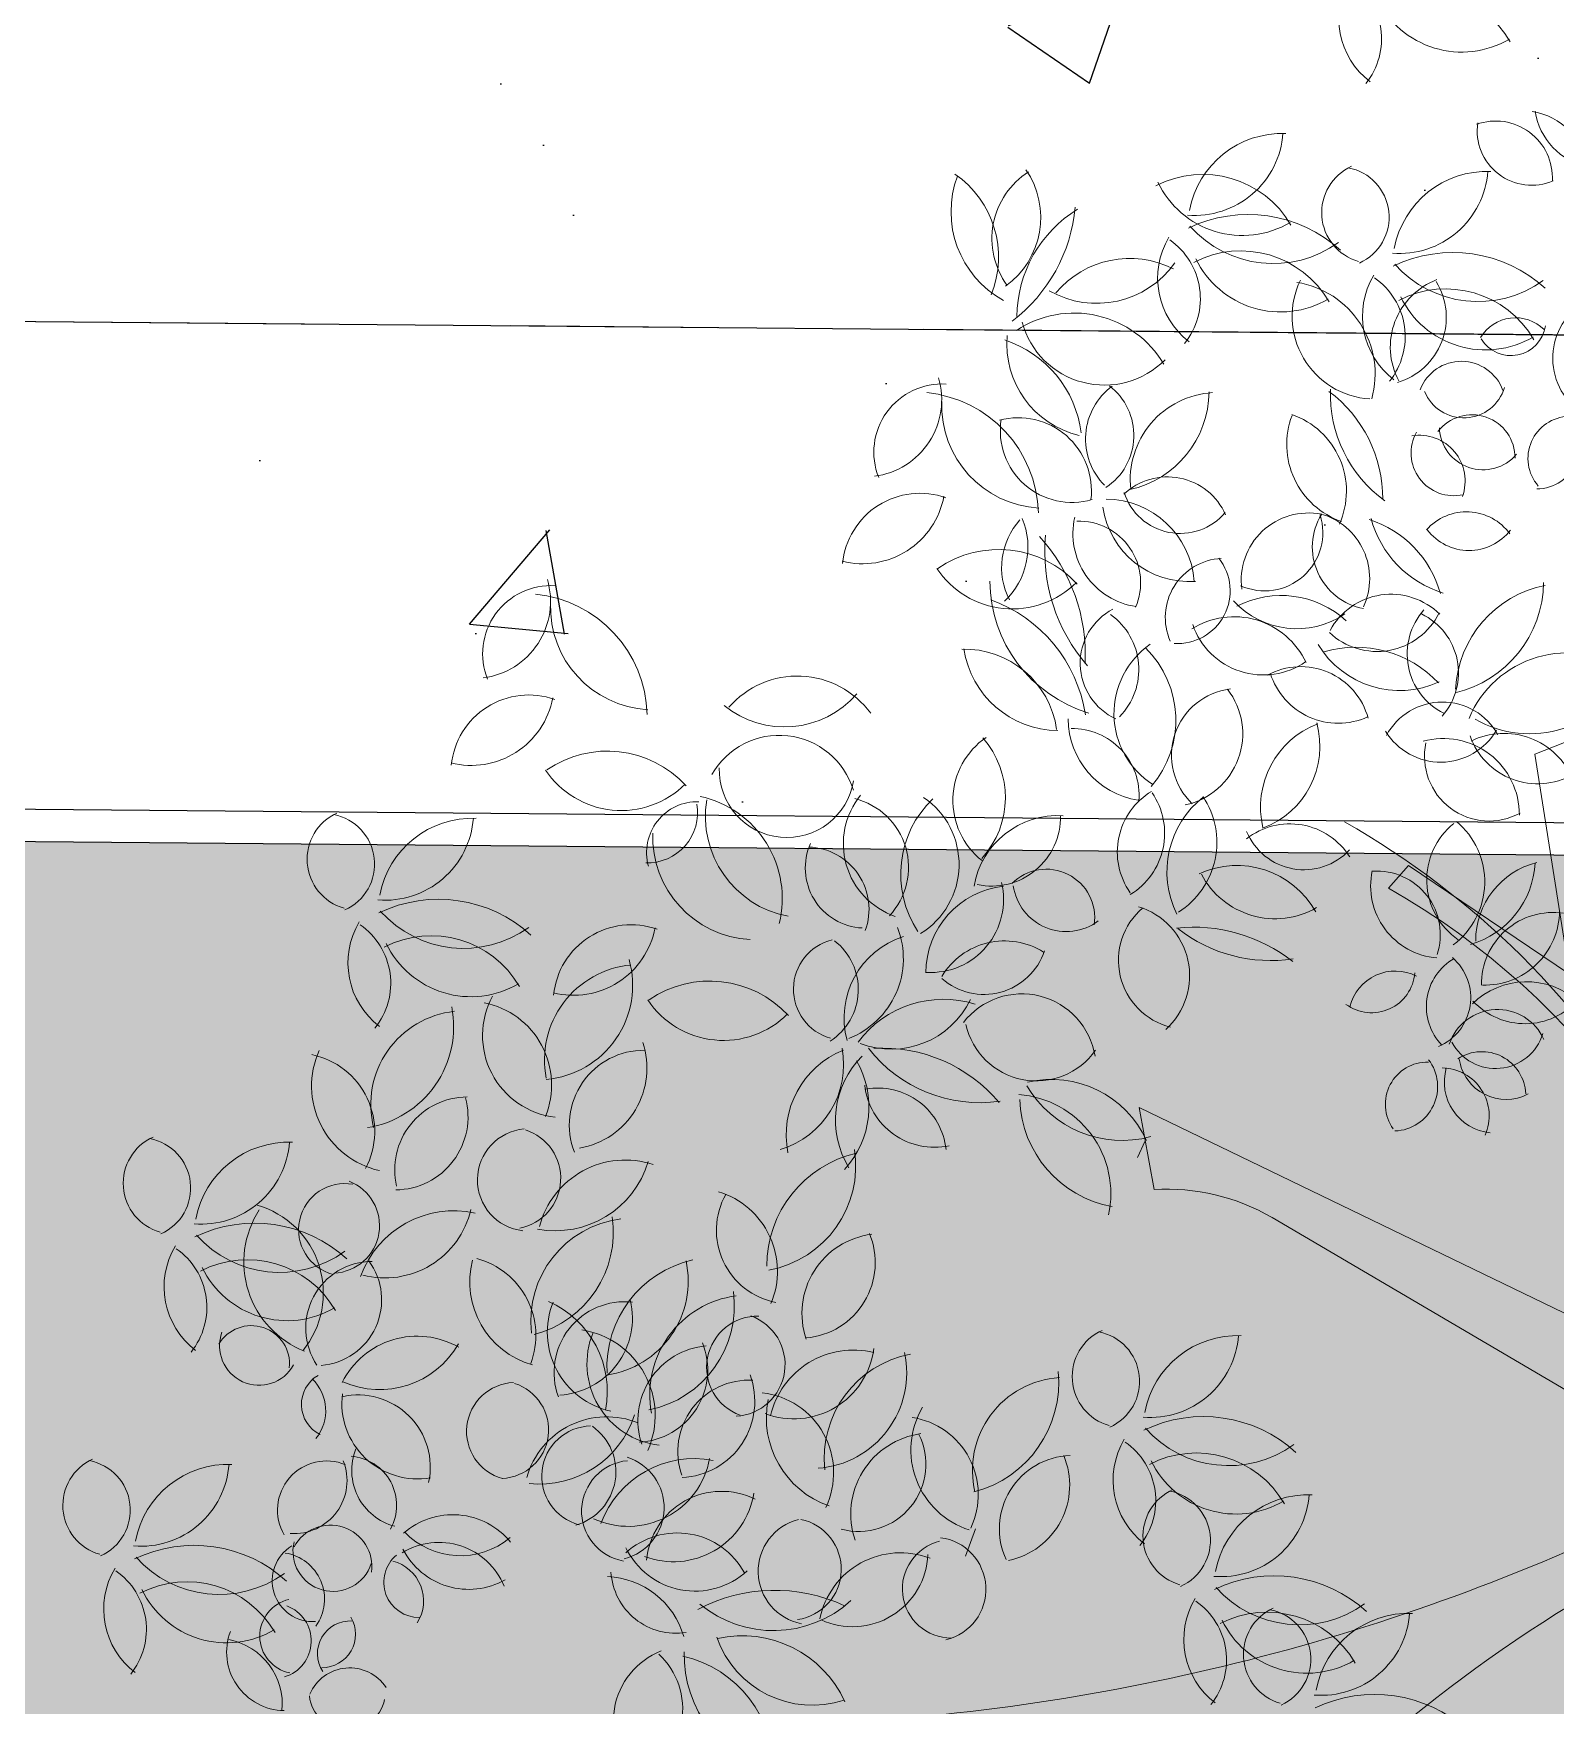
# Model space of a CAD drawing. Header units: millimetres. Extents: x 793 to 3159, y 750 to 2095.
# Drawn here: x 1244.635 to 1246.976, y 982.863 to 985.434 of the extents above; entities that cross this region are included whole.
import ezdxf

# ---------------------------------------------------------------- set-up
doc = ezdxf.new("R2010")
doc.units = ezdxf.units.MM
doc.linetypes.add('CENTER', pattern=[50.8, 31.75, -6.35, 6.35, -6.35])
doc.linetypes.add('CONTINUA', pattern=[0])
for name, color, linetype in [('A-PISOS', 252, 'Continuous'), ('A-PROY', 252, 'Continuous'), ('A-TEXTO', 2, 'Continuous'), ('A-VEGETACION', 65, 'Continuous')]:
    doc.layers.add(name, color=color, linetype=linetype)
doc.layers.add('JUNTA DE CONTROL', color=7, linetype='Continuous', true_color=0xf43e0b)

# ---------------------------------------------------------------- blocks, each defined once
blk = doc.blocks.new('A$C15914C01')
at = {"layer": 'A-PISOS', "linetype": 'CONTINUA', "ltscale": 0.5}
h = blk.add_hatch(dxfattribs=at)
h.set_pattern_fill('AR-CONC', color=250, scale=0.01)
h.set_pattern_definition([(50, (-2174.8441, -711.9263), (1.8218467, -0.1593909), [0.1905, -2.0955]), (355, (-2174.8441, -711.9263), (-0.3524342, 1.9105685), [0.1524, -1.6764058]), (100.451445, (-2174.6923, -711.9396), (1.4694125, 1.7511775), [0.1619001, -1.7809024]), (46.1842, (-2174.844, -711.4183), (2.7107904, -0.4204233), [0.28575, -3.14325]), (96.63556, (-2174.6182, -711.4533), (2.3740413, 2.4742612), [0.2428502, -2.671356]), (351.18415, (-2174.844, -711.4183), (2.3740413, 2.4742612), [0.2285997, -2.5145973]), (21, (-2174.5901, -711.5453), (1.5161439, -1.022652), [0.1905, -2.0955]), (326, (-2174.5901, -711.5453), (0.6180203, 1.8418797), [0.1524, -1.6764]), (71.451445, (-2174.4638, -711.6305), (2.1341642, 0.8192277), [0.1619001, -1.7808994]), (37.5, (-2174.8441, -711.9263), (0.03088603, 0.84555039), [0, -1.65608, 0, -1.7018, 0, -1.68275]), (7.5, (-2174.8441, -711.9263), (0.66819663, 1.00180575), [0, -0.97028, 0, -1.61798, 0, -0.64135]), (327.5, (-2175.4105, -711.9263), (1.35590595, -0.05728744), [0, -0.635, 0, -1.9812, 0, -2.6289]), (317.5, (-2175.6645, -711.9263), (1.4812918, 0.2542649), [0, -0.8255, 0, -1.31572, 0, -1.8669])])
h.paths.add_polyline_path([(63.5483, -5.5046), (58.8168, -5.5046), (58.8168, -10.6086), (67.8168, -10.6086), (67.8203, -6.71), (63.5483, -6.7002)])
h.paths.add_polyline_path([(58.8168, -5.5046), (63.5455, -5.5046), (63.5511, -4.9051), (67.8168, -4.9051), (67.8168, -0.9978), (63.5483, -0.9978), (63.5489, -0.9974), (58.8168, -0.9974)])
at = {"layer": 'A-PISOS', "color": 250, "linetype": 'CONTINUA', "ltscale": 0.5}
blk.add_line((58.8168, -4.153), (67.8168, -4.153), dxfattribs=at)
blk = doc.blocks.new('XR-CONJUNTO$0$A$C458D45B7')
at = {"lineweight": 0, "extrusion": (-2.43104e-07, -5.45806e-06, 1)}
for p, q in [((-0.995, 0.4864), (-0.9832, 0.5121)), ((-1.2482, -0.1317), (-1.2336, -0.0892))]:
    blk.add_line(p, q, dxfattribs=at)
blk.add_lwpolyline([(0.1057, -1.746), (0.1681, -1.7494, -0.110183), (-0.0866, -0.95, -0.110183), (0.0225, -0.1181, 0.069274), (0.0548, -0.1083, -0.159056), (0.3751, -0.5382), (0.4313, -0.5098), (0.2694, -0.2414), (0.6188, -0.3643), (0.5483, -0.2962, -0.129481), (0.1024, -0.068, 0.184379), (0.1254, 0.0127), (0.8832, -0.1415), (0.8943, -0.0784), (0.1156, 0.0518, -0.487233), (0.1075, 0.0667, -0.157099), (0.4909, 0.4325), (0.4557, 0.4846), (0.2096, 0.2904), (0.2879, 0.6525), (0.2292, 0.5741, -0.1274), (0.063, 0.1098, -1.508538), (0.0487, 0.1166), (-0.0409, 1.3604), (-0.1014, 1.2588), (-0.0393, 0.4627, -0.187108), (-0.3498, 1.1361), (-0.3949, 1.1174), (-0.3356, 0.7801), (-0.586, 0.9428), (-0.6161, 0.9071, -0.222061), (-0.0345, 0.1193), (-0.0367, 0.1218), (-0.9935, 0.563), (-0.9683, 0.4373, -0.148996), (-0.7862, 0.3977), (-0.1177, 0.0214, -0.61159), (-0.1188, -0.006, -0.101655), (-1.381, -0.3864), (-1.4565, -0.4291), (-0.657, -0.3716, -0.12496), (-1.5382, -0.8654), (-1.5037, -0.924), (-0.968, -0.7054), (-1.2263, -1.1913), (-1.1801, -1.2004, -0.176723), (-0.0978, -0.0662, 0.164875), (-0.0374, -0.112, -0.122319), (-0.6656, -1.3725), (-0.6394, -1.3961), (-0.165, -0.7555, -0.101541), (-0.347, -1.7346), (-0.3067, -1.749), (-0.1198, -1.2235), (0.1057, -1.746)], format="xyb", close=True, dxfattribs=at)
at = {"lineweight": 0, "extrusion": (2.43104e-07, 5.45806e-06, -1)}
for centre, major_axis, start_param, end_param in [((-0.594, 2.2456), (0.0909, 0.0828, 0), 2.943806, 4.400315), ((-0.7605, 2.2112), (0.0813, 0.074, 0), 6.042078, 7.680112), ((-0.5868, 2.131), (0.1055, -0.1158, 0), 3.38331, 4.908592), ((-0.5295, 2.3395), (0.0974, -0.107, 0), 0.190237, 1.841773), ((-0.4172, 2.0758), (0.0619, 0.0564, 0), 1.882964, 4.009811), ((-0.4714, 2.0024), (0.0589, -0.0646, 0), 3.521134, 5.485211), ((-0.4325, 2.0004), (0.0716, -0.0786, 0), 4.02893, 5.260687), ((-0.3105, 2.1233), (0.0764, 0.0696, 0), 2.495781, 3.712279), ((-0.9355, 2.0725), (0.0917, -0.1007, 0), -0.777492, 0.800951), ((-0.7983, 1.9196), (0.0977, -0.1073, 0), 2.477681, 3.902549), ((-0.9188, 1.843), (0.1055, -0.1158, 0), 3.38331, 4.908592), ((-0.6597, 1.9456), (0.0578, 0.0526, 0), 2.569534, 5.006064), ((-0.7114, 1.9376), (0.0521, -0.0572, 0), 4.051015, 6.582941), ((-0.6194, 2.0197), (0.0917, -0.1007, 0), -0.777492, 0.800951), ((-0.4822, 1.8669), (0.0977, -0.1073, 0), 2.477681, 3.902549), ((-1.152, 1.9381), (0.1152, 0.1049, 0), 2.795095, 4.221359), ((-1.3878, 1.8644), (0.1039, -0.1141, 0), 4.462982, 5.82067), ((-1.1219, 1.8971), (0.0823, -0.0904, 0), 1.663538, 3.291746), ((-1.2998, 1.9265), (0.0962, 0.0876, 0), 0.12096, 1.668935), ((-0.8615, 2.0515), (0.0974, -0.107, 0), 0.190237, 1.841773), ((-0.8471, 1.7282), (0.156, 0.1421, 0), 4.983233, 6.17178), ((-1.3634, 1.9626), (0.1662, -0.1825, 0), -0.763834, 0.071768), ((-1.009, 1.7783), (0.131, -0.1438, 0), 2.296813, 3.315554), ((-0.814, 2.036), (0.1269, 0.1155, 0), 1.666781, 3.133707), ((-0.8582, 1.7264), (0.1055, -0.1158, 0), 3.38331, 4.908592), ((-1.0291, 1.7206), (0.0995, -0.1093, 0), 2.987152, 4.333632), ((-0.8653, 1.841), (0.0909, 0.0828, 0), 2.943806, 4.400315), ((-1.0319, 1.8066), (0.0813, 0.074, 0), 6.042078, 7.680112), ((-0.5311, 1.6755), (0.156, 0.1421, 0), 4.983233, 6.17178), ((-1.0838, 1.9455), (0.0991, -0.1088, 0), -0.235546, 1.240656), ((-0.8009, 1.9349), (0.0974, -0.107, 0), 0.190237, 1.841773), ((-0.498, 1.9833), (0.1269, 0.1155, 0), 1.666781, 3.133707), ((-0.653, 1.7863), (0.0858, -0.0942, 0), 0.781255, 2.741725), ((-0.7937, 1.6949), (0.096, -0.1054, 0), 4.01839, 5.703394), ((-0.5493, 1.7883), (0.0909, 0.0828, 0), 2.943806, 4.400315), ((-0.7159, 1.7539), (0.0813, 0.074, 0), 6.042078, 7.680112), ((-0.5178, 1.7413), (0.0819, 0.0746, 0), 3.373512, 5.073607), ((-0.5421, 1.6737), (0.1055, -0.1158, 0), 3.38331, 4.908592), ((-0.6478, 1.7849), (0.0704, -0.0773, 0), -1.40138, 0.435272), ((-0.4848, 1.8822), (0.0974, -0.107, 0), 0.190237, 1.841773), ((-1.1128, 1.6223), (0.1187, 0.1081, 0), 4.848797, 6.466165), ((-0.4359, 1.7257), (0.0419, -0.046, 0), 2.826188, 4.650454), ((-0.4438, 1.7833), (0.0397, 0.0362, 0), 0.868721, 3.311423), ((-0.2766, 1.7286), (0.0686, -0.0753, 0), 1.097202, 3.081073), ((-1.0695, 1.804), (0.097, 0.0883, 0), 1.500249, 3.596824), ((-1.0739, 1.736), (0.1068, 0.0973, 0), 2.523636, 3.952007), ((-1.273, 1.5741), (0.1281, 0.1167, 0), 5.751999, 6.8786), ((-0.5176, 1.6517), (0.0501, 0.0456, 0), 4.224988, 6.658395), ((-1.3147, 1.5651), (0.0708, -0.0777, 0), 1.912634, 3.921497), ((-1.4355, 1.6437), (0.0877, 0.0799, 0), 0.433013, 2.162826), ((-0.9938, 1.5913), (0.068, -0.0746, 0), 1.509031, 3.230067), ((-1.1165, 1.5946), (0.0711, 0.0647, 0), 6.086583, 7.987859), ((-0.5182, 1.668), (0.1486, 0.1354, 0), 2.914364, 3.903954), ((-0.5147, 1.6977), (0.0439, -0.0482, 0), -0.56334, 1.901924), ((-1.3553, 1.4666), (0.1282, -0.1407, 0), 3.959959, 5.407863), ((-0.8905, 1.5304), (0.0904, -0.0993, 0), 2.180836, 3.805257), ((-1.0613, 1.664), (0.1148, 0.1045, 0), 0.729589, 2.076019), ((-0.8419, 1.502), (0.1388, -0.1524, 0), 4.502869, 5.43636), ((-1.1585, 1.6403), (0.1171, 0.1066, 0), 2.346008, 3.897533), ((-1.1966, 1.5079), (0.0832, 0.0758, 0), 5.174415, 7.124419), ((-0.6595, 1.5891), (0.0929, 0.0846, 0), 2.627043, 4.223783), ((-0.8165, 1.5144), (0.0838, -0.0921, 0), 4.193796, 5.852843), ((-0.4997, 1.5714), (0.0445, -0.0489, 0), 2.944219, 5.44265), ((-0.3491, 1.5731), (0.0478, 0.0436, 0), 3.148251, 5.403679), ((-0.4013, 1.5925), (0.0497, 0.0453, 0), 6.214944, 8.566879), ((-1.1158, 1.6017), (0.0814, 0.0742, 0), 2.006107, 4.023111), ((-0.528, 1.5782), (0.0442, -0.0486, 0), 0.500448, 2.802096), ((-0.5802, 1.5341), (0.0521, 0.0474, 0), 5.268129, 7.350204), ((-0.4837, 1.6205), (0.0498, 0.0453, 0), 1.422714, 3.822562), ((-0.9659, 1.4359), (0.0722, 0.0658, 0), 4.673764, 6.588465), ((-1.4365, 1.5191), (0.0859, -0.0944, 0), -0.662987, 0.966479), ((-1.3455, 1.3817), (0.0886, 0.0806, 0), 3.960448, 5.771942), ((-1.0597, 1.3608), (0.1011, 0.0921, 0), 5.439001, 6.928596), ((-0.9481, 1.5375), (0.061, -0.067, 0), -0.150992, 1.981102), ((-1.2939, 1.4198), (0.0841, 0.0766, 0), 0.322787, 1.54187), ((-0.9978, 1.4459), (0.084, 0.0765, 0), 2.436245, 4.083302), ((-0.9337, 1.5074), (0.0992, 0.0904, 0), 2.220183, 3.713936), ((-0.7482, 1.3789), (0.0762, 0.0694, 0), 3.722819, 5.63009), ((-0.8167, 1.4505), (0.0603, -0.0662, 0), -1.159685, 1.145202), ((-0.6463, 1.4317), (0.0714, 0.0651, 0), 2.477016, 4.406547), ((-0.7569, 1.3812), (0.0694, -0.0762, 0), 4.137529, 5.870655), ((-0.704, 1.3144), (0.1119, -0.1229, 0), 4.171907, 5.160271), ((-0.4956, 1.5206), (0.1106, -0.1214, 0), 1.015052, 2.030709), ((-0.5052, 1.4057), (0.0555, -0.061, 0), 3.014721, 4.80292), ((-1.1108, 1.3917), (0.0808, 0.0736, 0), 3.386603, 4.597162), ((-0.8903, 1.4189), (0.1777, -0.1951, 0), 1.569254, 2.391962), ((-1.1007, 1.3682), (0.0639, -0.0701, 0), 3.828768, 5.840055), ((-0.5034, 1.5093), (0.0542, -0.0596, 0), -0.192693, 1.638897), ((-1.2224, 1.2529), (0.1215, 0.1107, 0), 4.829964, 6.260834), ((-1.3566, 1.2537), (0.1802, -0.1979, 0), 4.689281, 5.487505), ((-0.8763, 1.3191), (0.0611, -0.0671, 0), 1.879129, 3.811135), ((-0.949, 1.3586), (0.0599, 0.0546, 0), 0.054114, 2.354051), ((-1.205, 1.4659), (0.1033, 0.094, 0), 1.507007, 3.274527), ((-1.0243, 1.3738), (0.1579, 0.1438, 0), 2.583302, 3.854955), ((-0.787, 1.2057), (0.1099, 0.1001, 0), 4.957677, 6.173301), ((-0.6187, 1.2527), (0.0789, 0.0718, 0), 4.358962, 6.212976), ((-0.5633, 1.3809), (0.1309, 0.1192, 0), 0.733394, 2.059133), ((-0.3474, 1.2096), (0.1268, 0.1155, 0), 3.913737, 5.238547), ((-1.9106, 1.2442), (0.0708, -0.0777, 0), 1.912634, 3.921497), ((-2.0314, 1.3228), (0.0877, 0.0799, 0), 0.433013, 2.162826), ((-1.3079, 1.1276), (0.1656, 0.1508, 0), 5.778144, 6.851017), ((-0.767, 1.4362), (0.0892, -0.098, 0), 0.126513, 1.545739), ((-1.9513, 1.1457), (0.1282, -0.1407, 0), 3.959959, 5.407863), ((-1.7544, 1.3194), (0.1171, 0.1066, 0), 2.346008, 3.897533), ((-1.0024, 1.2462), (0.0696, 0.0634, 0), 2.725223, 4.948788), ((-1.1102, 1.2347), (0.07, -0.0768, 0), 4.485205, 6.206033), ((-0.8592, 1.1981), (0.0824, -0.0904, 0), 3.301613, 4.995181), ((-0.6424, 1.3776), (0.0718, -0.0789, 0), -0.389637, 1.478935), ((-0.4919, 1.2698), (0.0755, 0.0688, 0), 2.758842, 4.586416), ((-0.6154, 1.2384), (0.0679, -0.0745, 0), 4.313629, 6.154081), ((-0.8168, 1.3464), (0.0849, 0.0773, 0), 1.683404, 3.531065), ((-0.67, 1.1032), (0.1171, -0.1285, 0), 3.576093, 4.681646), ((-1.2724, 1.12), (0.1058, 0.0963, 0), 5.403044, 6.867191), ((-1.1305, 1.2878), (0.1089, 0.0992, 0), 2.299701, 3.713789), ((-0.9137, 1.1706), (0.0958, 0.0873, 0), 2.860422, 4.82661), ((-1.1043, 1.1567), (0.1156, 0.1052, 0), 6.209025, 7.712616), ((-0.6071, 1.3584), (0.0989, -0.1086, 0), 0.294169, 1.747426), ((-0.3449, 1.1103), (0.1211, 0.1103, 0), 4.257347, 6.034635), ((-0.7554, 1.1381), (0.0794, 0.0723, 0), 4.933114, 6.739463), ((-0.4065, 1.3168), (0.1132, -0.1243, 0), -0.424739, 1.243343), ((-1.5286, 1.0775), (0.094, -0.1032, 0), 3.007891, 4.802385), ((-0.8507, 1.1073), (0.0693, -0.0761, 0), 1.484213, 3.740786), ((-0.9567, 1.1387), (0.0754, -0.0828, 0), -1.507027, 0.507296), ((-0.7001, 1.2689), (0.0737, -0.0809, 0), 0.29539, 1.986601), ((-1.9414, 1.0608), (0.0886, 0.0806, 0), 3.960448, 5.771942), ((-1.5522, 1.2853), (0.1086, 0.0989, 0), 1.431238, 2.976463), ((-0.5369, 1.0974), (0.0658, -0.0722, 0), 2.786116, 4.927942), ((-2.0324, 1.1982), (0.0859, -0.0944, 0), -0.662987, 0.966479), ((-0.9869, 1.1611), (0.0852, -0.0935, 0), 0.871539, 2.291423), ((-0.6777, 1.0309), (0.0927, -0.1017, 0), 2.059504, 3.492689), ((-0.8596, 1.1211), (0.0902, -0.099, 0), -1.122903, 0.372254), ((-1.1048, 1.0417), (0.0689, -0.0757, 0), 3.841411, 5.517894), ((-0.5413, 1.2019), (0.067, -0.0735, 0), -0.319303, 1.742731), ((-0.4653, 1.1127), (0.0669, -0.0734, 0), 0.220103, 2.505457), ((-0.5342, 1.0219), (0.0789, -0.0866, 0), 3.594028, 5.438478), ((-0.3918, 1.1823), (0.0816, 0.0743, 0), 1.780436, 3.521944), ((-0.4409, 1.0338), (0.0849, 0.0773, 0), 4.975327, 6.602725), ((-1.8183, 0.932), (0.1215, 0.1107, 0), 4.829964, 6.260834), ((-1.5552, 1.0062), (0.0882, 0.0803, 0), 4.376918, 6.706693), ((-1.1709, 1.0321), (0.0792, -0.087, 0), 1.388174, 3.260866), ((-1.3462, 1.0335), (0.0931, -0.1023, 0), 4.706547, 6.175138), ((-1.8009, 1.145), (0.1033, 0.094, 0), 1.507007, 3.274527), ((-1.5448, 1.0724), (0.07, -0.0769, 0), -0.68977, 2.320487), ((-1.7087, 0.8718), (0.1187, 0.1081, 0), 5.646964, 7.247292), ((-1.3376, 0.9627), (0.0874, 0.0796, 0), 2.623712, 4.545795), ((-1.4637, 0.924), (0.0733, -0.0805, 0), 4.103585, 6.187534), ((-1.2062, 0.9183), (0.1081, -0.1187, 0), 1.708503, 3.098877), ((-1.4021, 0.9296), (0.0841, -0.0923, 0), 4.461105, 6.452023), ((-0.9253, 0.9573), (0.0806, 0.0734, 0), 3.252058, 4.890122), ((-1.0725, 0.9836), (0.0744, -0.0817, 0), -1.448474, 0.171544), ((-0.8112, 0.9288), (0.0985, -0.1082, 0), 1.831021, 3.199634), ((-1.0088, 0.9708), (0.0857, -0.0941, 0), -1.436373, 0.154478), ((-1.6798, 0.9428), (0.0579, 0.0528, 0), 3.59556, 5.460531), ((-1.758, 1.0028), (0.052, -0.0571, 0), -1.020319, 0.753739), ((-1.5119, 1.0019), (0.116, 0.1056, 0), 2.481573, 4.024265), ((-1.1243, 0.8789), (0.0882, -0.0968, 0), 2.464608, 3.925538), ((-1.2285, 1.0053), (0.0712, -0.0782, 0), -0.876513, 0.931251), ((-0.7677, 0.8949), (0.0731, -0.0803, 0), 3.198476, 4.872149), ((-1.2994, -0.1212), (0.8654, -0.9503, 0), 4.378102, 4.910694), ((-0.4465, 0.923), (0.0749, -0.0823, 0), 1.32027, 3.186102), ((-0.5895, 0.9174), (0.0895, 0.0815, 0), 6.126458, 7.932014), ((-2.2017, 0.923), (0.0578, 0.0526, 0), 2.569534, 5.006064), ((-2.2534, 0.9149), (0.0521, -0.0572, 0), 4.051015, 6.582941), ((-2.1614, 0.9971), (0.0917, -0.1007, 0), -0.777492, 0.800951), ((-2.0242, 0.8443), (0.0977, -0.1073, 0), 2.477681, 3.902549), ((-0.7486, 1.0286), (0.0705, 0.0642, 0), 1.468367, 3.471663), ((-1.5907, 0.9688), (0.1171, 0.1066, 0), 2.346008, 3.897533), ((-1.4213, 0.9238), (0.0622, -0.0683, 0), 0.774082, 2.712763), ((-1.5101, 0.8588), (0.0644, -0.0707, 0), 3.891716, 5.781765), ((-0.8473, 0.8001), (0.102, 0.0929, 0), 4.995087, 6.501391), ((-1.1416, 0.8526), (0.055, 0.0501, 0), 4.642334, 7.153075), ((-0.5325, 0.9125), (0.0823, 0.075, 0), 2.376211, 4.070976), ((-0.6329, 0.8358), (0.0657, -0.0721, 0), 3.796937, 5.756321), ((-0.5291, 0.9546), (0.0926, -0.1017, 0), -0.802808, 0.441154), ((-0.3565, 0.8309), (0.0837, -0.0919, 0), 2.2894, 3.618387), ((-1.3201, 0.8772), (0.083, 0.0756, 0), 0.485033, 2.348613), ((-1.1122, 0.9137), (0.0553, -0.0607, 0), 0.075932, 2.150784), ((-0.7921, 0.9853), (0.0947, 0.0863, 0), 1.770281, 3.378964), ((-2.073, 0.6529), (0.156, 0.1421, 0), 4.983233, 6.17178), ((-1.1915, 0.7669), (0.0989, 0.0901, 0), 3.859278, 5.326746), ((-0.3606, 0.7645), (0.0814, 0.0741, 0), 3.845357, 5.580639), ((-0.4679, 0.8761), (0.0776, -0.0852, 0), -0.841343, 0.75028), ((-0.9236, 0.7908), (0.0783, 0.0713, 0), 2.537905, 4.724515), ((-1.0304, 0.7652), (0.0746, -0.0819, 0), 4.155282, 6.27321), ((-2.0913, 0.7657), (0.0909, 0.0828, 0), 2.943806, 4.400315), ((-2.0399, 0.9606), (0.1269, 0.1155, 0), 1.666781, 3.133707), ((-2.0841, 0.651), (0.1055, -0.1158, 0), 3.38331, 4.908592), ((-1.8687, 0.8476), (0.0859, -0.0944, 0), -0.662987, 0.966479), ((-1.7777, 0.7102), (0.0886, 0.0806, 0), 3.960448, 5.771942), ((-1.4919, 0.7831), (0.0973, 0.0886, 0), 0.348363, 1.921752), ((-0.9096, 0.5988), (0.1798, 0.1637, 0), 5.321024, 6.105533), ((-0.7999, 1.0231), (0.1551, -0.1703, 0), 0.56769, 1.386681), ((-2.2578, 0.7313), (0.0813, 0.074, 0), 6.042078, 7.680112), ((-1.4502, 0.7368), (0.0579, 0.0527, 0), 2.56896, 5.189701), ((-1.5233, 0.7352), (0.0699, 0.0637, 0), 6.091264, 8.002318), ((-1.319, 0.6954), (0.0881, -0.0967, 0), 2.021869, 3.557154), ((-1.2031, 0.7027), (0.0835, 0.076, 0), 4.405561, 5.99158), ((-1.2371, 0.8308), (0.066, -0.0725, 0), -0.528936, 1.44036), ((-0.4695, 0.7279), (0.0631, 0.0575, 0), 3.093643, 4.913444), ((-0.568, 0.7397), (0.0601, 0.0547, 0), 6.142274, 8.177719), ((-2.0268, 0.8596), (0.0974, -0.107, 0), 0.190237, 1.841773), ((-1.9208, 0.7342), (0.1072, 0.0976, 0), 0.442262, 2.206763), ((-0.64, 0.782), (0.0449, -0.0493, 0), -0.767638, 1.35419), ((-0.6021, 0.7082), (0.0485, -0.0532, 0), 2.531519, 4.330464), ((-0.3992, 0.6485), (0.08, -0.0879, 0), 3.083668, 4.58896), ((-1.7627, 0.6224), (0.1084, 0.0988, 0), 3.669788, 5.33772), ((-1.6546, 0.5814), (0.1215, 0.1107, 0), 4.829964, 6.260834), ((-1.2947, 0.5609), (0.1099, -0.1207, 0), 2.931222, 4.165062), ((-1.3789, 0.7812), (0.1001, 0.0911, 0), 1.169823, 2.653237), ((-1.175, 0.6208), (0.0842, 0.0767, 0), 4.522013, 6.842572), ((-0.4438, 0.6455), (0.0579, 0.0527, 0), 4.184928, 6.579797), ((-0.4046, 0.8123), (0.0738, -0.081, 0), -0.123645, 1.540151), ((-2.207, 0.6655), (0.1058, -0.1161, 0), -1.044216, 0.564097), ((-1.8791, 0.6577), (0.0933, 0.085, 0), 2.40732, 4.363917), ((-2.0263, 0.5794), (0.0866, -0.0951, 0), 4.058135, 5.821951), ((-1.6372, 0.7944), (0.1033, 0.094, 0), 1.507007, 3.274527), ((-2.031, 0.549), (0.1066, 0.0971, 0), 3.614858, 5.324604), ((-1.1544, 0.7122), (0.0821, 0.0748, 0), 1.33266, 3.64214), ((-0.448, 0.709), (0.0512, -0.0562, 0), -0.553543, 1.806438), ((-1.8764, 0.6077), (0.084, -0.0923, 0), -1.172702, 0.548866), ((-1.3953, 0.5139), (0.0945, -0.1038, 0), 2.094299, 3.479864), ((-1.5856, 0.6185), (0.0918, -0.1008, 0), -1.038185, 0.431861), ((-1.2427, 0.7828), (0.1459, -0.1602, 0), 0.576584, 1.630167), ((-1.3859, 0.4132), (0.1577, -0.1732, 0), 3.805634, 4.734842), ((-0.6035, 0.6024), (0.046, -0.0505, 0), -1.501293, 0.682109), ((-0.467, 0.5911), (0.0499, 0.0454, 0), 4.855946, 6.96347), ((-0.431, 0.6584), (0.0537, 0.0489, 0), 1.806584, 3.716335), ((-2.1336, 0.5756), (0.0897, -0.0984, 0), 0.939726, 2.715407), ((-2.2892, 0.5026), (0.0814, -0.0893, 0), 4.062449, 5.922904), ((-1.7543, 0.5224), (0.0851, 0.0775, 0), 3.49197, 5.441026), ((-1.3219, 0.5377), (0.0932, -0.1023, 0), 1.735743, 3.08508), ((-1.5511, 0.5541), (0.0956, -0.105, 0), -1.374011, -0.106904), ((-1.126, 0.4438), (0.1078, -0.1184, 0), 3.628927, 5.00712), ((-0.5502, 0.5762), (0.0437, -0.048, 0), 1.66898, 3.880303), ((-0.5286, 0.559), (0.0543, 0.0494, 0), 5.447315, 7.423476), ((-0.4468, 0.6123), (0.0579, 0.0527, 0), 2.388416, 4.14107), ((-1.0221, 0.6813), (0.114, -0.1251, 0), 0.456973, 1.764511), ((-1.3093, 0.6043), (0.0727, -0.0798, 0), 0.510549, 2.173634), ((-1.3938, 0.4807), (0.0708, -0.0777, 0), 3.680969, 5.33081), ((-1.1874, 0.4272), (0.1129, 0.1028, 0), 5.505124, 7.21995), ((-1.0048, 0.5807), (0.1277, 0.1163, 0), 2.469871, 3.829802), ((-2.0245, 0.4486), (0.0829, 0.0755, 0), 3.634893, 5.426724), ((-2.1377, 0.5282), (0.0831, 0.0757, 0), 0.456725, 2.280221), ((-2.4755, 0.4198), (0.0578, 0.0526, 0), 2.569534, 5.006064), ((-1.9306, 0.4349), (0.0529, -0.0581, 0), 0.8313, 3.777278), ((-1.9592, 0.4368), (0.0578, 0.0526, 0), 5.742434, 8.380981), ((-1.5906, 0.4624), (0.1096, -0.1203, 0), -1.007912, 0.539339), ((-2.5272, 0.4117), (0.0521, -0.0572, 0), 4.051015, 6.582941), ((-2.4352, 0.4939), (0.0917, -0.1007, 0), -0.777492, 0.800951), ((-2.298, 0.3411), (0.0977, -0.1073, 0), 2.477681, 3.902549), ((-1.8908, 0.5069), (0.1006, -0.1105, 0), -0.557673, 0.903433), ((-1.7798, 0.332), (0.0917, -0.1007, 0), 2.542349, 4.180904), ((-1.3838, 0.3125), (0.1316, 0.1198, 0), 3.858538, 5.206055), ((-2.2117, 0.3532), (0.0525, 0.0478, 0), 2.544793, 5.610841), ((-2.2315, 0.3591), (0.0541, 0.0492, 0), 5.802789, 8.527903), ((-1.5272, 0.3648), (0.0836, 0.0762, 0), 2.482899, 4.371926), ((-1.6734, 0.2989), (0.0948, 0.0863, 0), 5.731832, 7.400577), ((-2.3837, 0.2526), (0.0948, -0.1041, 0), 4.141693, 6.115198), ((-2.0417, 0.2331), (0.1126, 0.1025, 0), 4.205079, 5.650347), ((-2.1511, 0.4158), (0.1003, 0.0913, 0), 0.947405, 2.54529), ((-2.3468, 0.1497), (0.156, 0.1421, 0), 4.983233, 6.17178), ((-2.2189, 0.3033), (0.0991, -0.1088, 0), 1.094465, 2.867407), ((-1.7644, 0.2204), (0.107, -0.1175, 0), 2.177236, 3.734769), ((-1.9608, 0.3535), (0.1091, -0.1198, 0), -0.998585, 0.46704), ((-1.3839, 0.2396), (0.0906, 0.0825, 0), 3.532516, 5.308814), ((-1.5114, 0.3153), (0.0783, -0.086, 0), -1.247098, 0.63448), ((-2.3137, 0.4574), (0.1269, 0.1155, 0), 1.666781, 3.133707), ((-2.365, 0.2625), (0.0909, 0.0828, 0), 2.943806, 4.400315), ((-2.5316, 0.2281), (0.0813, 0.074, 0), 6.042078, 7.680112), ((-2.3579, 0.1478), (0.1055, -0.1158, 0), 3.38331, 4.908592), ((-1.8849, 0.2792), (0.0985, 0.0897, 0), 2.570181, 4.112123), ((-2.0369, 0.194), (0.0821, -0.0902, 0), 4.120954, 5.79621), ((-1.6359, 0.1522), (0.1137, -0.1249, 0), 2.235527, 3.64207), ((-1.828, 0.2811), (0.0982, -0.1079, 0), -1.066796, 0.579125), ((-2.3006, 0.3564), (0.0974, -0.107, 0), 0.190237, 1.841773), ((-2.1667, 0.2027), (0.069, -0.0757, 0), 1.700455, 3.862711), ((-2.2541, 0.2446), (0.0681, -0.0747, 0), -1.486479, 0.643735), ((-1.5851, 0.1111), (0.1031, -0.1132, 0), 2.104521, 3.72961), ((-1.7735, 0.244), (0.1205, 0.1097, 0), 0.584753, 2.09731), ((-1.773, 0.2036), (0.0838, -0.092, 0), 0.938425, 2.670205), ((-1.9542, 0.1092), (0.1114, 0.1014, 0), 5.843306, 7.1953), ((-1.7771, 0.1415), (0.0805, 0.0733, 0), 3.50958, 5.539448), ((-1.8855, 0.2233), (0.0799, -0.0877, 0), -1.078933, 0.661818), ((-1.5729, 0.1533), (0.0529, -0.0581, 0), 1.070278, 3.886146), ((-1.6105, 0.1567), (0.0588, 0.0536, 0), 5.779048, 8.517385), ((-2.3516, 0.1445), (0.0433, 0.0395, 0), 4.405228, 7.107621), ((-1.8626, 0.0737), (0.0986, 0.0898, 0), 5.589447, 7.418726), ((-1.0109, 0.1489), (0.0578, 0.0526, 0), 2.569534, 5.006064), ((-1.0627, 0.1409), (0.0521, -0.0572, 0), 4.051015, 6.582941), ((-0.9706, 0.2231), (0.0917, -0.1007, 0), -0.777492, 0.800951), ((-0.8334, 0.0702), (0.0977, -0.1073, 0), 2.477681, 3.902549), ((-2.3403, 0.1724), (0.0409, -0.0449, 0), -0.342253, 2.640209), ((-2.0952, 0.0628), (0.0867, -0.0952, 0), 2.755784, 4.384252), ((-2.1561, 0.2479), (0.094, -0.1032, 0), -0.330169, 1.139478), ((-1.7093, 0.1562), (0.085, -0.0934, 0), 0.84125, 2.679851), ((-1.6406, 0.0702), (0.0775, -0.0851, 0), 1.967447, 3.775341), ((-1.7611, 0.1457), (0.075, -0.0824, 0), -1.233229, 0.665703), ((-1.5183, 0.199), (0.0918, 0.0836, 0), 0.850399, 2.654203), ((-1.4242, 0.0518), (0.0965, 0.0879, 0), 4.088853, 5.676926), ((-1.3054, 0.0183), (0.1095, -0.1202, 0), 2.18056, 3.675332), ((-1.491, 0.1462), (0.1089, 0.0992, 0), 0.508664, 2.217173), ((-1.2838, 0.1353), (0.1288, 0.1173, 0), 0.623729, 2.037745), ((-1.5836, 0.0234), (0.074, -0.0813, 0), 1.953075, 3.913454), ((-1.6938, 0.0986), (0.079, -0.0868, 0), -1.205895, 0.674202), ((-1.0969, 0.0033), (0.1057, 0.0963, 0), 3.628586, 5.368015), ((-2.2216, 0.0843), (0.0383, 0.0349, 0), 2.756177, 4.901581), ((-2.3039, 0.0732), (0.0502, 0.0457, 0), 6.199619, 7.682941), ((-2.1847, -0.0116), (0.0748, -0.0822, 0), 3.639954, 5.646742), ((-1.9436, 0.0479), (0.0556, 0.0507, 0), 2.564177, 5.390176), ((-1.9675, 0.0498), (0.0553, 0.0504, 0), 5.73831, 8.527623), ((-1.4148, 0.0783), (0.0966, -0.106, 0), 1.05491, 2.488412), ((-1.5768, -0.009), (0.0832, -0.0914, 0), 3.974368, 5.88006), ((-0.8823, -0.1212), (0.156, 0.1421, 0), 4.983233, 6.17178), ((-2.0951, 0.0884), (0.0783, -0.086, 0), 0.548016, 2.416151), ((-1.8012, -0.0552), (0.0947, 0.0862, 0), 4.137101, 5.82022), ((-1.2061, 0.0326), (0.0954, 0.0869, 0), 2.600322, 4.397244), ((-1.35, -0.0384), (0.0886, 0.0807, 0), 5.585887, 7.449107), ((-1.9077, 0.1207), (0.1031, -0.1133, 0), -0.54027, 0.827062), ((-1.8248, -0.0188), (0.0571, 0.052, 0), 2.545534, 5.407211), ((-1.8736, -0.0129), (0.0576, -0.0633, 0), 4.477879, 6.718402), ((-1.4151, 0.007), (0.0696, -0.0765, 0), -1.317396, 0.981411), ((-1.3009, -0.0677), (0.0841, -0.0923, 0), 1.964098, 3.725905), ((-0.9005, -0.0084), (0.0909, 0.0828, 0), 2.943806, 4.400315), ((-0.8492, 0.1866), (0.1269, 0.1155, 0), 1.666781, 3.133707), ((-0.8933, -0.123), (0.1055, -0.1158, 0), 3.38331, 4.908592), ((-1.0843, -0.0862), (0.0758, -0.0832, 0), 1.855461, 3.828142), ((-1.2081, -0.0216), (0.0796, -0.0874, 0), -1.245321, 0.514479), ((-1.0671, -0.0428), (0.0813, 0.074, 0), 6.042078, 7.680112), ((-2.2319, -0.0783), (0.0509, -0.0558, 0), 1.762306, 4.258029), ((-2.1055, -0.0151), (0.0598, -0.0657, 0), 0.979226, 2.673692), ((-2.1998, -0.0703), (0.0508, -0.0558, 0), 3.933313, 5.938936), ((-1.7618, -0.0715), (0.0525, -0.0576, 0), 0.898013, 3.77079), ((-1.7698, 0.0321), (0.094, 0.0856, 0), 0.901171, 2.725838), ((-1.6654, -0.1418), (0.1029, -0.113, 0), 2.645045, 4.055204), ((-1.794, -0.0666), (0.0546, -0.0599, 0), 4.168072, 6.758384), ((-0.8361, 0.0855), (0.0974, -0.107, 0), 0.190237, 1.841773), ((-2.5594, -0.0771), (0.0578, 0.0526, 0), 2.569534, 5.006064), ((-2.6111, -0.0852), (0.0521, -0.0572, 0), 4.051015, 6.582941), ((-2.5191, -0.003), (0.0917, -0.1007, 0), -0.777492, 0.800951), ((-2.3819, -0.1559), (0.0977, -0.1073, 0), 2.477681, 3.902549), ((-2.2829, -0.0338), (0.055, -0.0604, 0), -1.227345, 0.788989), ((-0.8977, -0.0939), (0.0578, 0.0526, 0), 2.569534, 5.006064), ((-1.6995, -0.0227), (0.0928, 0.0845, 0), 0.879757, 2.653061), ((-1.6228, -0.1543), (0.078, -0.0856, 0), 2.376566, 4.323843), ((-0.9494, -0.1019), (0.0521, -0.0572, 0), 4.051015, 6.582941), ((-0.8574, -0.0197), (0.0917, -0.1007, 0), -0.777492, 0.800951), ((-0.7202, -0.1726), (0.0977, -0.1073, 0), 2.477681, 3.902549), ((-2.2243, -0.1653), (0.0472, 0.043, 0), 4.36075, 7.132577), ((-2.0356, -0.1968), (0.0849, 0.0774, 0), 4.711605, 6.317931), ((-1.6899, -0.2214), (0.087, 0.0792, 0), 4.695585, 6.505535), ((-1.4846, -0.159), (0.0552, -0.0606, 0), 0.908976, 3.617216), ((-1.5171, -0.1563), (0.0527, -0.0579, 0), 4.069108, 6.860513), ((-2.4307, -0.3472), (0.156, 0.1421, 0), 4.983233, 6.17178), ((-2.2208, -0.1416), (0.0415, -0.0456, 0), -0.541621, 2.532765), ((-2.0561, -0.2329), (0.0798, 0.0727, 0), 4.88073, 6.617754), ((-2.0272, -0.0257), (0.0802, -0.0881, 0), 0.021045, 1.524602), ((-1.6651, -0.0744), (0.0875, 0.0797, 0), 1.54916, 3.411748), ((-1.3457, -0.2549), (0.0938, 0.0854, 0), 4.062794, 5.7981), ((-1.2687, -0.1822), (0.0509, -0.0559, 0), 0.721621, 3.617737), ((-1.2958, -0.1832), (0.0538, -0.0591, 0), 3.987262, 6.769538), ((-2.2507, -0.1874), (0.0465, 0.0423, 0), 2.233298, 4.88178), ((-2.3042, -0.2166), (0.0483, -0.053, 0), 4.015547, 6.050187), ((-2.0875, -0.1867), (0.0366, -0.0402, 0), 0.711319, 3.169675), ((-2.0133, -0.0827), (0.0765, -0.084, 0), 0.204968, 1.815858), ((-1.422, -0.127), (0.0858, 0.0782, 0), 0.763017, 2.722038), ((-0.769, -0.364), (0.156, 0.1421, 0), 4.983233, 6.17178), ((-2.4489, -0.2344), (0.0909, 0.0828, 0), 2.943806, 4.400315), ((-2.6155, -0.2689), (0.0813, 0.074, 0), 6.042078, 7.680112), ((-2.3976, -0.0395), (0.1269, 0.1155, 0), 1.666781, 3.133707), ((-2.4418, -0.3491), (0.1055, -0.1158, 0), 3.38331, 4.908592), ((-2.1436, -0.2166), (0.0427, -0.0469, 0), 4.116433, 5.99396), ((-1.8013, -0.3004), (0.086, -0.0944, 0), 3.905045, 5.15415), ((-1.6932, -0.1581), (0.0739, 0.0673, 0), 2.131785, 3.802335), ((-1.5359, -0.4435), (0.188, 0.1712, 0), 4.948121, 5.869218), ((-0.7359, -0.0562), (0.1269, 0.1155, 0), 1.666781, 3.133707), ((-1.5446, -0.0745), (0.1307, 0.119, 0), 1.552191, 2.984983), ((-0.7872, -0.2512), (0.0909, 0.0828, 0), 2.943806, 4.400315), ((-0.9538, -0.2856), (0.0813, 0.074, 0), 6.042078, 7.680112), ((-0.7801, -0.3658), (0.1055, -0.1158, 0), 3.38331, 4.908592), ((-0.7399, -0.2734), (0.0578, 0.0526, 0), 2.569534, 5.006064), ((-0.7917, -0.2815), (0.0521, -0.0572, 0), 4.051015, 6.582941), ((-0.5624, -0.3521), (0.0977, -0.1073, 0), 2.477681, 3.902549), ((-2.3845, -0.1405), (0.0974, -0.107, 0), 0.190237, 1.841773), ((-2.2732, -0.2729), (0.0428, 0.039, 0), 2.497814, 5.20727), ((-2.3097, -0.2811), (0.0389, -0.0427, 0), 4.224328, 6.709801), ((-0.7228, -0.1573), (0.0974, -0.107, 0), 0.190237, 1.841773), ((-0.6996, -0.1993), (0.0917, -0.1007, 0), -0.777492, 0.800951), ((-2.1916, -0.2985), (0.0373, 0.0339, 0), 3.28496, 5.487327), ((-2.2354, -0.2693), (0.0347, -0.0381, 0), -1.383943, 0.731452), ((-1.5858, -0.4333), (0.1281, 0.1166, 0), 5.209395, 6.575768), ((-2.2916, -0.2978), (0.0606, -0.0666, 0), 0.737383, 2.650506), ((-2.3957, -0.3799), (0.0681, -0.0747, 0), 4.052293, 5.534953), ((-1.4822, -0.2092), (0.1151, 0.1048, 0), 1.972626, 3.529352), ((-1.6688, -0.393), (0.0783, -0.086, 0), 1.425585, 3.486513), ((-1.7932, -0.3761), (0.0771, -0.0846, 0), 4.606747, 6.608193), ((-1.7172, -0.469), (0.1331, 0.1212, 0), 5.659962, 7.036498), ((-1.4916, -0.2871), (0.1256, -0.1379, 0), 0.943566, 2.313218), ((-2.1907, -0.3873), (0.0495, 0.0451, 0), 4.270836, 6.420827), ((-0.6113, -0.5435), (0.156, 0.1421, 0), 4.983233, 6.17178), ((-2.195, -0.3571), (0.0395, -0.0433, 0), -0.642878, 2.183197)]:
    blk.add_ellipse(centre, major_axis=major_axis, ratio=1, start_param=start_param, end_param=end_param, dxfattribs=at)
blk = doc.blocks.new('A$C3E6A45EC')
at = {"layer": 'JUNTA DE CONTROL', "linetype": 'CENTER', "ltscale": 0.05}
blk.add_line((59.0265, -3.738), (68.0262, -3.816), dxfattribs=at)

msp = doc.modelspace()

# ---------------------------------------------------------------- hatches: boundary and pattern name
at = {"layer": 'A-VEGETACION', "linetype": 'CONTINUA'}
h = msp.add_hatch(dxfattribs=at)
h.set_pattern_fill('AR-SAND', color=256, scale=0.02, angle=0.53405)
h.set_pattern_definition([(38.034047, (-995.48666, 277.431), (-0.04112262, 0.97848569), [0, -0.77216, 0, -0.8636, 0, -0.8255]), (8.034047, (-995.4867, 277.431), (0.8856448, 1.4419677), [0, -0.41656, 0, -0.69596, 0, -0.2667]), (328.034047, (-996.1115, 277.42514), (1.58188923, 0.0176195), [0, -0.254, 0, -0.9144, 0, -1.1938]), (318.034047, (-996.1115, 277.4251), (1.5228908, 0.4600731), [0, -0.127, 0, -0.59944, 0, -0.6858])])
h.paths.add_polyline_path([(1266.51536, 983.9992), (1266.50048, 982.29926), (1284.99257, 982.13736), (1285.00745, 983.8373)])
h.paths.add_polyline_path([(1234.84776, 982.57638), (1234.86265, 984.27631), (1220.54274, 984.40214), (1220.52879, 982.70215)])
h.paths.add_polyline_path([(1243.00385, 984.20504), (1242.98897, 982.5051), (1257.30842, 982.37974), (1257.3233, 984.07967)])

# ---------------------------------------------------------------- linework, layer by layer
at = {"layer": 'A-PROY', "linetype": 'CONTINUA', "ltscale": 0.5}
for p, q in [((1257.37374, 984.12923, -8.82974), (1242.95429, 984.25547, -8.82974)), ((1257.3233, 984.07967, -8.82974), (1243.00385, 984.20504, -8.82974))]:
    msp.add_line(p, q, dxfattribs=at)

# ---------------------------------------------------------------- block references
at = {"layer": 'A-TEXTO', "linetype": 'CONTINUA', "ltscale": 0.5}
msp.add_blockref('A$C3E6A45EC', (1179.3582, 988.78314, 293.72089), dxfattribs=at)
at = {"layer": 'A-VEGETACION', "linetype": 'CONTINUA', "ltscale": 0.5, "rotation": 358.9643485424647}
msp.add_blockref('XR-CONJUNTO$0$A$C458D45B7', (1247.3188, 983.20123, -8.82974), dxfattribs=at)
at = {"layer": 'JUNTA DE CONTROL', "linetype": 'CENTER', "ltscale": 0.05, "rotation": 359.5035917933524}
msp.add_blockref('A$C15914C01', (1179.60612, 989.70753, 293.72089), dxfattribs=at)

doc.saveas('drawing.dxf')
